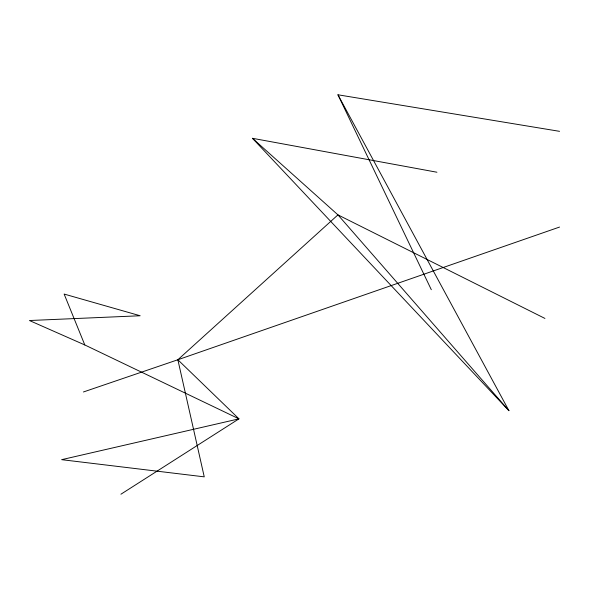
<?xml version="1.0" encoding="UTF-8"?>
<svg xmlns="http://www.w3.org/2000/svg" width="589" height="589" viewBox="0 0 589 589"><rect width="100%" height="100%" fill="white"/><g stroke="black" fill="none" stroke-linecap="round" stroke-linejoin="round"><path stroke-width="0.88" d="M83.424 391.979L177.863 359.754L337.946 214.875L544.935 318.435M120.922 494.215L238.965 418.845L177.863 359.754L559.55 227.059M431.31 289.714L337.946 94.785L559.55 131.332M337.946 94.785L508.933 410.68L252.46 138.297L436.935 172.231M84.801 344.955L29.45 320.526L140.153 315.756L64.135 294.058L84.801 344.955L238.965 418.845L61.639 459.67L204.25 476.854L177.863 359.754M252.46 138.297L337.946 214.875L508.933 410.68"/></g></svg>
